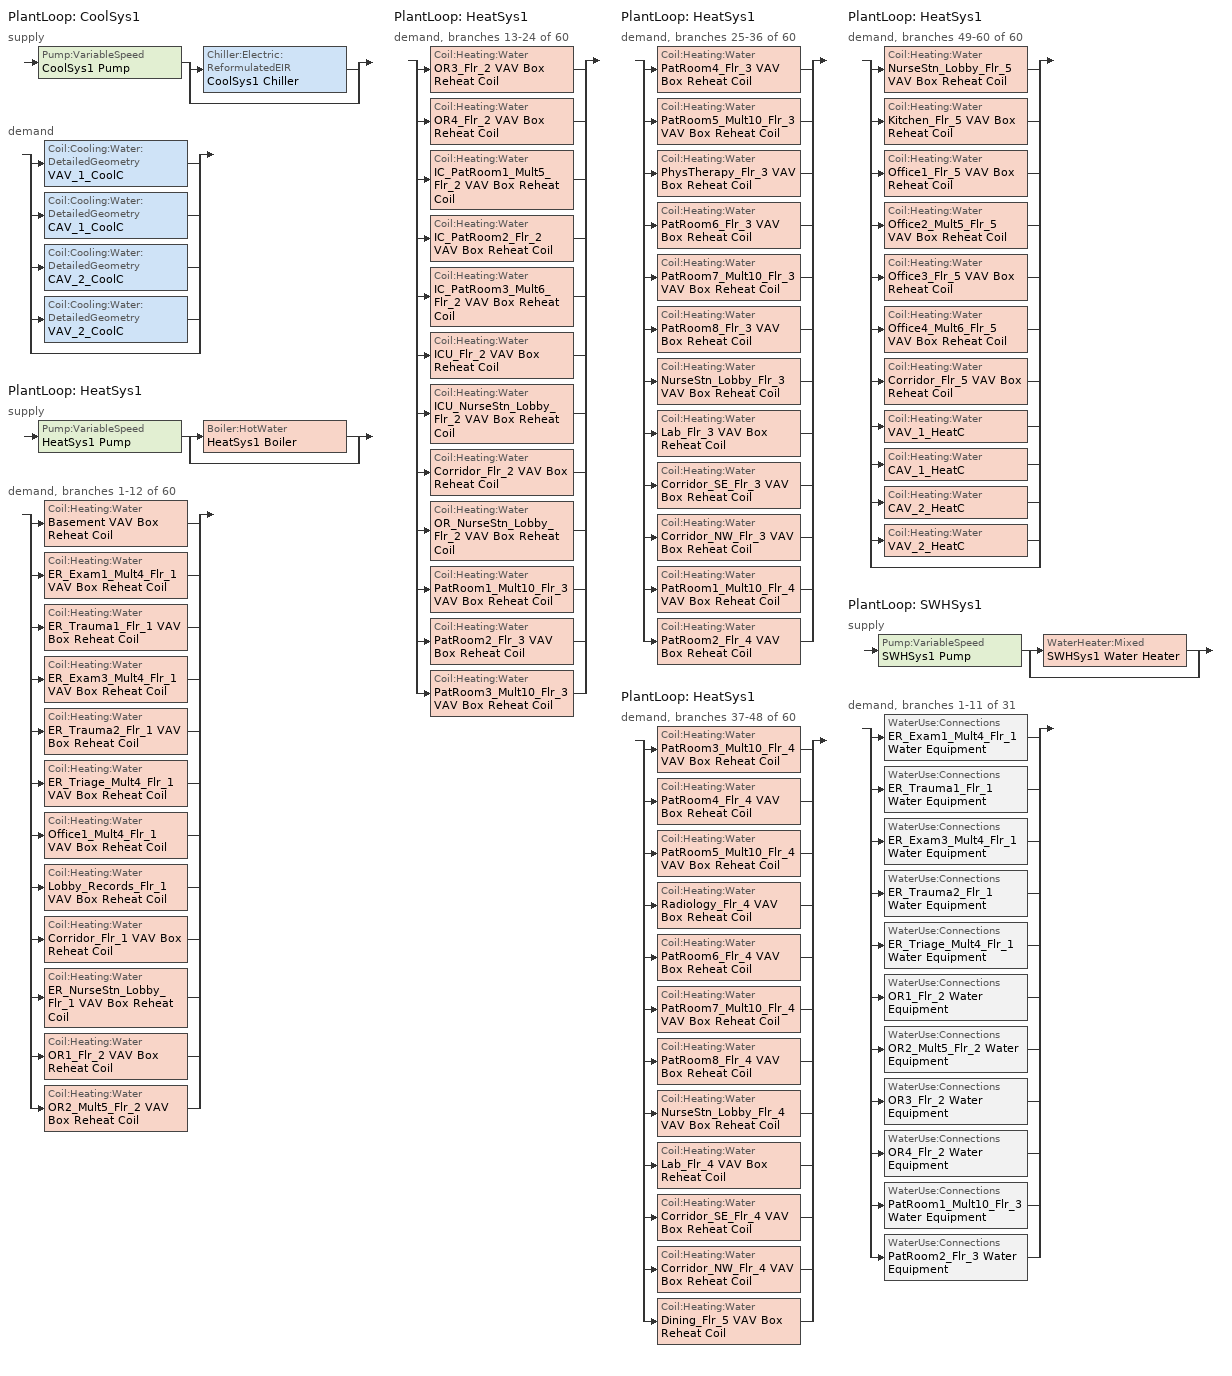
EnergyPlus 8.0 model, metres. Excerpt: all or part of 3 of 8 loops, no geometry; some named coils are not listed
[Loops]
PlantLoop 'CoolSys1'
 supply: Pump:VariableSpeed 'CoolSys1 Pump' > split
  | Chiller:Electric:ReformulatedEIR 'CoolSys1 Chiller'
  | bypass
 demand: split
  | Coil:Cooling:Water:DetailedGeometry 'VAV_1_CoolC'
  | Coil:Cooling:Water:DetailedGeometry 'CAV_1_CoolC'
  | Coil:Cooling:Water:DetailedGeometry 'CAV_2_CoolC'
  | Coil:Cooling:Water:DetailedGeometry 'VAV_2_CoolC'
  | bypass
PlantLoop 'HeatSys1'
 supply: Pump:VariableSpeed 'HeatSys1 Pump' > split
  | Boiler:HotWater 'HeatSys1 Boiler'
  | bypass
 demand, branches 1-12 of 60: split
  | Coil:Heating:Water 'Basement VAV Box Reheat Coil'
  | Coil:Heating:Water 'ER_Exam1_Mult4_Flr_1 VAV Box Reheat Coil'
  | Coil:Heating:Water 'ER_Trauma1_Flr_1 VAV Box Reheat Coil'
  | Coil:Heating:Water 'ER_Exam3_Mult4_Flr_1 VAV Box Reheat Coil'
  | Coil:Heating:Water 'ER_Trauma2_Flr_1 VAV Box Reheat Coil'
  | Coil:Heating:Water 'ER_Triage_Mult4_Flr_1 VAV Box Reheat Coil'
  | Coil:Heating:Water 'Office1_Mult4_Flr_1 VAV Box Reheat Coil'
  | Coil:Heating:Water 'Lobby_Records_Flr_1 VAV Box Reheat Coil'
  | Coil:Heating:Water 'Corridor_Flr_1 VAV Box Reheat Coil'
  | Coil:Heating:Water 'ER_NurseStn_Lobby_Flr_1 VAV Box Reheat Coil'
  | Coil:Heating:Water 'OR1_Flr_2 VAV Box Reheat Coil'
  | Coil:Heating:Water 'OR2_Mult5_Flr_2 VAV Box Reheat Coil'
PlantLoop 'HeatSys1'
 demand, branches 13-24 of 60: split
  | Coil:Heating:Water 'OR3_Flr_2 VAV Box Reheat Coil'
  | Coil:Heating:Water 'OR4_Flr_2 VAV Box Reheat Coil'
  | Coil:Heating:Water 'IC_PatRoom1_Mult5_Flr_2 VAV Box Reheat Coil'
  | Coil:Heating:Water 'IC_PatRoom2_Flr_2 VAV Box Reheat Coil'
  | Coil:Heating:Water 'IC_PatRoom3_Mult6_Flr_2 VAV Box Reheat Coil'
  | Coil:Heating:Water 'ICU_Flr_2 VAV Box Reheat Coil'
  | Coil:Heating:Water 'ICU_NurseStn_Lobby_Flr_2 VAV Box Reheat Coil'
  | Coil:Heating:Water 'Corridor_Flr_2 VAV Box Reheat Coil'
  | Coil:Heating:Water 'OR_NurseStn_Lobby_Flr_2 VAV Box Reheat Coil'
  | Coil:Heating:Water 'PatRoom1_Mult10_Flr_3 VAV Box Reheat Coil'
  | Coil:Heating:Water 'PatRoom2_Flr_3 VAV Box Reheat Coil'
  | Coil:Heating:Water 'PatRoom3_Mult10_Flr_3 VAV Box Reheat Coil'
PlantLoop 'HeatSys1'
 demand, branches 25-36 of 60: split
  | Coil:Heating:Water 'PatRoom4_Flr_3 VAV Box Reheat Coil'
  | Coil:Heating:Water 'PatRoom5_Mult10_Flr_3 VAV Box Reheat Coil'
  | Coil:Heating:Water 'PhysTherapy_Flr_3 VAV Box Reheat Coil'
  | Coil:Heating:Water 'PatRoom6_Flr_3 VAV Box Reheat Coil'
  | Coil:Heating:Water 'PatRoom7_Mult10_Flr_3 VAV Box Reheat Coil'
  | Coil:Heating:Water 'PatRoom8_Flr_3 VAV Box Reheat Coil'
  | Coil:Heating:Water 'NurseStn_Lobby_Flr_3 VAV Box Reheat Coil'
  | Coil:Heating:Water 'Lab_Flr_3 VAV Box Reheat Coil'
  | Coil:Heating:Water 'Corridor_SE_Flr_3 VAV Box Reheat Coil'
  | Coil:Heating:Water 'Corridor_NW_Flr_3 VAV Box Reheat Coil'
  | Coil:Heating:Water 'PatRoom1_Mult10_Flr_4 VAV Box Reheat Coil'
  | Coil:Heating:Water 'PatRoom2_Flr_4 VAV Box Reheat Coil'
PlantLoop 'HeatSys1'
 demand, branches 37-48 of 60: split
  | Coil:Heating:Water 'PatRoom3_Mult10_Flr_4 VAV Box Reheat Coil'
  | Coil:Heating:Water 'PatRoom4_Flr_4 VAV Box Reheat Coil'
  | Coil:Heating:Water 'PatRoom5_Mult10_Flr_4 VAV Box Reheat Coil'
  | Coil:Heating:Water 'Radiology_Flr_4 VAV Box Reheat Coil'
  | Coil:Heating:Water 'PatRoom6_Flr_4 VAV Box Reheat Coil'
  | Coil:Heating:Water 'PatRoom7_Mult10_Flr_4 VAV Box Reheat Coil'
  | Coil:Heating:Water 'PatRoom8_Flr_4 VAV Box Reheat Coil'
  | Coil:Heating:Water 'NurseStn_Lobby_Flr_4 VAV Box Reheat Coil'
  | Coil:Heating:Water 'Lab_Flr_4 VAV Box Reheat Coil'
  | Coil:Heating:Water 'Corridor_SE_Flr_4 VAV Box Reheat Coil'
  | Coil:Heating:Water 'Corridor_NW_Flr_4 VAV Box Reheat Coil'
  | Coil:Heating:Water 'Dining_Flr_5 VAV Box Reheat Coil'
PlantLoop 'HeatSys1'
 demand, branches 49-60 of 60: split
  | Coil:Heating:Water 'NurseStn_Lobby_Flr_5 VAV Box Reheat Coil'
  | Coil:Heating:Water 'Kitchen_Flr_5 VAV Box Reheat Coil'
  | Coil:Heating:Water 'Office1_Flr_5 VAV Box Reheat Coil'
  | Coil:Heating:Water 'Office2_Mult5_Flr_5 VAV Box Reheat Coil'
  | Coil:Heating:Water 'Office3_Flr_5 VAV Box Reheat Coil'
  | Coil:Heating:Water 'Office4_Mult6_Flr_5 VAV Box Reheat Coil'
  | Coil:Heating:Water 'Corridor_Flr_5 VAV Box Reheat Coil'
  | Coil:Heating:Water 'VAV_1_HeatC'
  | Coil:Heating:Water 'CAV_1_HeatC'
  | Coil:Heating:Water 'CAV_2_HeatC'
  | Coil:Heating:Water 'VAV_2_HeatC'
  | bypass
PlantLoop 'SWHSys1'
 supply: Pump:VariableSpeed 'SWHSys1 Pump' > split
  | WaterHeater:Mixed 'SWHSys1 Water Heater'
  | bypass
 demand, branches 1-11 of 31: split
  | WaterUse:Connections 'ER_Exam1_Mult4_Flr_1 Water Equipment'
  | WaterUse:Connections 'ER_Trauma1_Flr_1 Water Equipment'
  | WaterUse:Connections 'ER_Exam3_Mult4_Flr_1 Water Equipment'
  | WaterUse:Connections 'ER_Trauma2_Flr_1 Water Equipment'
  | WaterUse:Connections 'ER_Triage_Mult4_Flr_1 Water Equipment'
  | WaterUse:Connections 'OR1_Flr_2 Water Equipment'
  | WaterUse:Connections 'OR2_Mult5_Flr_2 Water Equipment'
  | WaterUse:Connections 'OR3_Flr_2 Water Equipment'
  | WaterUse:Connections 'OR4_Flr_2 Water Equipment'
  | WaterUse:Connections 'PatRoom1_Mult10_Flr_3 Water Equipment'
  | WaterUse:Connections 'PatRoom2_Flr_3 Water Equipment'
[Coil:Heating:Water] Availability Schedule=ALWAYS_ON; U-Factor Times Area Value {W/K}=AUTOSIZE; Maximum Water Flow Rate {m3/s}=AUTOSIZE; Performance Input Method=UFactorTimesAreaAndDesignWaterFlowRate; Rated Capacity {W}=AUTOSIZE; Rated Inlet Water Temperature {C}=82.2; Rated Inlet Air Temperature {C}=16.6; Rated Outlet Water Temperature {C}=71.1; Rated Outlet Air Temperature {C}=32.2
Basement VAV Box Reheat Coil; Corridor_Flr_1 VAV Box Reheat Coil; Corridor_Flr_2 VAV Box Reheat Coil; Corridor_Flr_5 VAV Box Reheat Coil; Corridor_NW_Flr_3 VAV Box Reheat Coil; Corridor_NW_Flr_4 VAV Box Reheat Coil; Corridor_SE_Flr_3 VAV Box Reheat Coil; Corridor_SE_Flr_4 VAV Box Reheat Coil; Dining_Flr_5 VAV Box Reheat Coil; ER_Exam1_Mult4_Flr_1 VAV Box Reheat Coil; ER_Exam3_Mult4_Flr_1 VAV Box Reheat Coil; ER_NurseStn_Lobby_Flr_1 VAV Box Reheat Coil; ER_Trauma1_Flr_1 VAV Box Reheat Coil; ER_Trauma2_Flr_1 VAV Box Reheat Coil; ER_Triage_Mult4_Flr_1 VAV Box Reheat Coil; ICU_Flr_2 VAV Box Reheat Coil; ICU_NurseStn_Lobby_Flr_2 VAV Box Reheat Coil; IC_PatRoom1_Mult5_Flr_2 VAV Box Reheat Coil; IC_PatRoom2_Flr_2 VAV Box Reheat Coil; IC_PatRoom3_Mult6_Flr_2 VAV Box Reheat Coil; Kitchen_Flr_5 VAV Box Reheat Coil; Lab_Flr_3 VAV Box Reheat Coil; Lab_Flr_4 VAV Box Reheat Coil; Lobby_Records_Flr_1 VAV Box Reheat Coil; NurseStn_Lobby_Flr_3 VAV Box Reheat Coil; NurseStn_Lobby_Flr_4 VAV Box Reheat Coil; NurseStn_Lobby_Flr_5 VAV Box Reheat Coil; OR1_Flr_2 VAV Box Reheat Coil; OR2_Mult5_Flr_2 VAV Box Reheat Coil; OR3_Flr_2 VAV Box Reheat Coil; OR4_Flr_2 VAV Box Reheat Coil; OR_NurseStn_Lobby_Flr_2 VAV Box Reheat Coil; Office1_Flr_5 VAV Box Reheat Coil; Office1_Mult4_Flr_1 VAV Box Reheat Coil; Office2_Mult5_Flr_5 VAV Box Reheat Coil; Office3_Flr_5 VAV Box Reheat Coil; Office4_Mult6_Flr_5 VAV Box Reheat Coil; PatRoom1_Mult10_Flr_3 VAV Box Reheat Coil; PatRoom1_Mult10_Flr_4 VAV Box Reheat Coil; PatRoom2_Flr_3 VAV Box Reheat Coil; PatRoom2_Flr_4 VAV Box Reheat Coil; PatRoom3_Mult10_Flr_3 VAV Box Reheat Coil; PatRoom3_Mult10_Flr_4 VAV Box Reheat Coil; PatRoom4_Flr_3 VAV Box Reheat Coil; PatRoom4_Flr_4 VAV Box Reheat Coil; PatRoom5_Mult10_Flr_3 VAV Box Reheat Coil; PatRoom5_Mult10_Flr_4 VAV Box Reheat Coil; PatRoom6_Flr_3 VAV Box Reheat Coil; PatRoom6_Flr_4 VAV Box Reheat Coil; PatRoom7_Mult10_Flr_3 VAV Box Reheat Coil; PatRoom7_Mult10_Flr_4 VAV Box Reheat Coil; PatRoom8_Flr_3 VAV Box Reheat Coil; PatRoom8_Flr_4 VAV Box Reheat Coil; PhysTherapy_Flr_3 VAV Box Reheat Coil; Radiology_Flr_4 VAV Box Reheat Coil
[SetpointManager:Scheduled] Control Variable=Temperature
Name | Schedule | Setpoint Node or NodeList | Schedule Name MLE+ CW-Loop-Temp-Schedule
HeatSys1 Boiler Setpoint Manager | HW-Loop-Temp-Schedule | HeatSys1 Supply Equipment Outlet Node
CoolSys1 Chiller Setpoint Manager |  | CoolSys1 Supply Equipment Outlet Node | ChillWaterTempSch
CoolSys1 Loop Setpoint Manager |  | CoolSys1 Supply Outlet Node | ChillWaterTempSch
HeatSys1 Loop Setpoint Manager | HW-Loop-Temp-Schedule | HeatSys1 Supply Outlet Node
SWHSys1 Loop Setpoint Manager | SWHSys1-Loop-Temp-Schedule | SWHSys1 Supply Outlet Node
[Boiler:HotWater]
HeatSys1 Boiler: Fuel Type=NATURALGAS; Nominal Capacity {W}=AUTOSIZE; Nominal Thermal Efficiency=0.786; Efficiency Curve Temperature Evaluation Variable=LeavingBoiler; Design Water Outlet Temperature {C}=82.2; Design Water Flow Rate {m3/s}=AUTOSIZE; Minimum Part Load Ratio=0; Maximum Part Load Ratio=1.2; Optimum Part Load Ratio=1; Water Outlet Upper Temperature Limit {C}=95; Boiler Flow Mode=LeavingSetpointModulated; Parasitic Electric Load {W}=0; Sizing Factor=1
[Chiller:Electric:ReformulatedEIR]
CoolSys1 Chiller: Reference Capacity {W}=AUTOSIZE; Reference COP {W/W}=6.1; Reference Leaving Chilled Water Temperature {C}=6.67; Reference Leaving Condenser Water Temperature {C}=35; Reference Chilled Water Flow Rate {m3/s}=AutoSize; Reference Condenser Water Flow Rate {m3/s}=AutoSize; Cooling Capacity Function of Temperature Curve=WC Centrifugal Default 90.1-2004 Cap_fT; Electric Input to Cooling Output Ratio Function of Temperature Curve=WC Centrifugal Default 90.1-2004 EIR_fT; Electric Input to Cooling Output Ratio Function of Part Load Ratio Curve=ReformEIRChiller Carrier 19XR 1259kW/6.26COP/Vanes EIRFPLR; Minimum Part Load Ratio=0.1; Maximum Part Load Ratio=1; Optimum Part Load Ratio=1; Minimum Unloading Ratio=0.2; Fraction of Compressor Electric Consumption Rejected by Condenser=1; Leaving Chilled Water Lower Temperature Limit {C}=2; Chiller Flow Mode Type=LeavingSetpointModulated; Sizing Factor=1
[Pump:VariableSpeed] Rated Flow Rate {m3/s}=AUTOSIZE; Rated Pump Head {Pa}=179352; Rated Power Consumption {W}=AUTOSIZE; Motor Efficiency=0.9; Fraction of Motor Inefficiencies to Fluid Stream=0; Coefficient 1 of the Part Load Performance Curve=0; Coefficient 2 of the Part Load Performance Curve=1; Coefficient 3 of the Part Load Performance Curve=0; Coefficient 4 of the Part Load Performance Curve=0; Minimum Flow Rate {m3/s}=0; Pump Control Type=Intermittent
CoolSys1 Pump; HeatSys1 Pump; SWHSys1 Pump
[PlantEquipmentList]
CoolSys1 Equipment List: CoolSys1 Chiller
HeatSys1 Equipment List: HeatSys1 Boiler
SWHSys1 Equipment List: SWHSys1 Water Heater
[Sizing:Plant]
Name | Loop Type | Design Loop Exit Temperature {C} | Loop Design Temperature Difference {deltaC}
CoolSys1 | Cooling | 6.67 | 6.67
HeatSys1 | Heating | 82.2 | 11.1
SWHSys1 | Heating | 60 | 5
[PlantEquipmentOperationSchemes] Control Scheme 1 Schedule=PlantOnSched
Name | Control Scheme 1
CoolSys1 Loop Operation Scheme List | CoolSys1 Operation Scheme
HeatSys1 Loop Operation Scheme List | HeatSys1 Operation Scheme
SWHSys1 Loop Operation Scheme List | SWHSys1 Operation Scheme
[PlantEquipmentOperation:HeatingLoad] Load Range 1 Lower Limit {W}=0; Load Range 1 Upper Limit {W}=1000000000000000
Name | Range 1 Equipment List
HeatSys1 Operation Scheme | HeatSys1 Equipment List
SWHSys1 Operation Scheme | SWHSys1 Equipment List
[PlantEquipmentOperation:CoolingLoad]
CoolSys1 Operation Scheme: Load Range 1 Lower Limit {W}=0; Load Range 1 Upper Limit {W}=100000000000000; Range 1 Equipment List=CoolSys1 Equipment List
[PlantLoop] Fluid Type=Water; Maximum Loop Flow Rate {m3/s}=AUTOSIZE; Minimum Loop Flow Rate {m3/s}=0; Plant Loop Volume {m3}=AUTOSIZE; Load Distribution Scheme=Optimal
Name | Plant Equipment Operation Scheme | Maximum Loop Temperature {C} | Minimum Loop Temperature {C}
CoolSys1 | CoolSys1 Loop Operation Scheme List | 98 | 1
HeatSys1 | HeatSys1 Loop Operation Scheme List | 100 | 10
SWHSys1 | SWHSys1 Loop Operation Scheme List | 60 | 10
[WaterHeater:Mixed]
SWHSys1 Water Heater: Tank Volume {m3}=3; Setpoint Temperature Schedule=SWHSys1 Water Heater Setpoint Temperature Schedule Name; Deadband Temperature Difference {deltaC}=2; Maximum Temperature Limit {C}=82.2222; Heater Control Type=Cycle; Heater Maximum Capacity {W}=845000; Heater Fuel Type=NATURALGAS; Heater Thermal Efficiency=0.8; Off Cycle Parasitic Fuel Consumption Rate {W}=20; Off Cycle Parasitic Fuel Type=NATURALGAS; Off Cycle Parasitic Heat Fraction to Tank=0.8; On Cycle Parasitic Fuel Type=NATURALGAS; Ambient Temperature Indicator=SCHEDULE; Ambient Temperature Schedule=SWHSys1 Water Heater Ambient Temperature Schedule Name; Off Cycle Loss Coefficient to Ambient Temperature {W/K}=6; On Cycle Loss Coefficient to Ambient Temperature {W/K}=6; Use Side Effectiveness=1; Source Side Effectiveness=1; Use Side Design Flow Rate {m3/s}=AUTOSIZE; Source Side Design Flow Rate {m3/s}=AUTOSIZE; Indirect Water Heating Recovery Time {hr}=1.5
[WaterUse:Equipment] Target Temperature Schedule=Water Equipment Temp Sched; Hot Water Supply Temperature Schedule=Water Equipment Hot Supply Temp Sched; Sensible Fraction Schedule=Water Equipment Sensible fract sched; Latent Fraction Schedule=Water Equipment Latent fract sched
Name | Peak Flow Rate {m3/s} | Flow Rate Fraction Schedule | Zone
ER_Exam1_Mult4_Flr_1 Water Equipment | 1.0556e-06 | BLDG_SWH_EXTD_SCH | ER_Exam1_Mult4_Flr_1
ER_Exam3_Mult4_Flr_1 Water Equipment | 1.0556e-06 | BLDG_SWH_EXTD_SCH | ER_Exam3_Mult4_Flr_1
ER_Trauma1_Flr_1 Water Equipment | 1.0556e-06 | BLDG_SWH_EXTD_SCH | ER_Trauma1_Flr_1
ER_Trauma2_Flr_1 Water Equipment | 1.0556e-06 | BLDG_SWH_EXTD_SCH | ER_Trauma2_Flr_1
ER_Triage_Mult4_Flr_1 Water Equipment | 1.0556e-06 | BLDG_SWH_EXTD_SCH | ER_Triage_Mult4_Flr_1
OR1_Flr_2 Water Equipment | 2.1111e-06 | BLDG_SWH_SCH | OR1_Flr_2
OR2_Mult5_Flr_2 Water Equipment | 2.1111e-06 | BLDG_SWH_SCH | OR2_Mult5_Flr_2
OR3_Flr_2 Water Equipment | 2.1111e-06 | BLDG_SWH_SCH | OR3_Flr_2
OR4_Flr_2 Water Equipment | 2.1111e-06 | BLDG_SWH_SCH | OR4_Flr_2
PatRoom1_Mult10_Flr_3 Water Equipment | 1.0556e-06 | BLDG_SWH_EXTD_SCH | PatRoom1_Mult10_Flr_3
PatRoom2_Flr_3 Water Equipment | 1.0556e-06 | BLDG_SWH_EXTD_SCH | PatRoom2_Flr_3
[WaterUse:Connections]
Name | Water Use Equipment 1
ER_Exam1_Mult4_Flr_1 Water Equipment | ER_Exam1_Mult4_Flr_1 Water Equipment
ER_Exam3_Mult4_Flr_1 Water Equipment | ER_Exam3_Mult4_Flr_1 Water Equipment
ER_Trauma1_Flr_1 Water Equipment | ER_Trauma1_Flr_1 Water Equipment
ER_Trauma2_Flr_1 Water Equipment | ER_Trauma2_Flr_1 Water Equipment
ER_Triage_Mult4_Flr_1 Water Equipment | ER_Triage_Mult4_Flr_1 Water Equipment
OR1_Flr_2 Water Equipment | OR1_Flr_2 Water Equipment
OR2_Mult5_Flr_2 Water Equipment | OR2_Mult5_Flr_2 Water Equipment
OR3_Flr_2 Water Equipment | OR3_Flr_2 Water Equipment
OR4_Flr_2 Water Equipment | OR4_Flr_2 Water Equipment
PatRoom1_Mult10_Flr_3 Water Equipment | PatRoom1_Mult10_Flr_3 Water Equipment
PatRoom2_Flr_3 Water Equipment | PatRoom2_Flr_3 Water Equipment
[ExternalInterface:Schedule]
ChillWaterTempSch: ScheduleType=Temperature; Initial value, used during warm-up=6.7
[Schedule:Compact]
ALWAYS_ON; PlantOnSched: Through: 12/31, For: AllDays, Until: 24:00, 1
HW-Loop-Temp-Schedule: Through: 12/31, For: AllDays, Until: 24:00, 82.2
BLDG_SWH_EXTD_SCH: Through: 12/31, For: Weekdays SummerDesignDay, Until: 07:00, 0.3, Until: 08:00, 0.5, Until: 09:00, 0.58, Until: 10:00, 0.66, Until: 11:00, 0.78, Until: 12:00, 0.82, Until: 13:00, 0.71, Until: 14:00, 0.82, Until: 15:00, 0.78, Until: 16:00, 0.74, Until: 17:00, 0.63, Until: 18:00, 0.41, Until: 21:00, 0.35, Until: 24:00, 0.3, For: AllOtherDays, Until: 08:00, 0.3, Until: 09:00, 0.4, Until: 10:00, 0.5, Until: 17:00, 0.6, Until: 18:00, 0.5, Until: 24:00, 0.3
BLDG_SWH_SCH: Through: 12/31, For: Weekdays SummerDesignDay, Until: 07:00, 0.01, Until: 08:00, 0.17, Until: 09:00, 0.58, Until: 10:00, 0.66, Until: 11:00, 0.78, Until: 12:00, 0.82, Until: 13:00, 0.71, Until: 14:00, 0.82, Until: 15:00, 0.78, Until: 16:00, 0.74, Until: 17:00, 0.63, Until: 18:00, 0.41, Until: 21:00, 0.18, Until: 22:00, 0.1, Until: 24:00, 0.01, For: Saturday WinterDesignDay, Until: 08:00, 0.01, Until: 09:00, 0.2, Until: 10:00, 0.28, Until: 12:00, 0.3, Until: 14:00, 0.24, Until: 17:00, 0.23, Until: 18:00, 0.1, Until: 24:00, 0.01, For: Sunday Holidays AllOtherDays, Until: 24:00, 0.01
Water Equipment Hot Supply Temp Sched; Water Equipment Temp Sched: Through: 12/31, For: AllDays, Until: 24:00, 49
Water Equipment Latent fract sched: Through: 12/31, For: AllDays, Until: 24:00, 0.05
Water Equipment Sensible fract sched: Through: 12/31, For: AllDays, Until: 24:00, 0.2
SWHSys1 Water Heater Ambient Temperature Schedule Name: Through: 12/31, For: AllDays, Until: 24:00, 22
SWHSys1 Water Heater Setpoint Temperature Schedule Name; SWHSys1-Loop-Temp-Schedule: Through: 12/31, For: AllDays, Until: 24:00, 60
[Curve:Biquadratic] Minimum Value of x=0; Maximum Value of x=20; Minimum Value of y=0; Maximum Value of y=50
Name | Coefficient1 Constant | Coefficient2 x | Coefficient3 x**2 | Coefficient4 y | Coefficient5 y**2 | Coefficient6 x*y
WC Centrifugal Default 90.1-2004 Cap_fT | 0.744645 | 0.0114858 | 1.48e-05 | 0.022401 | -0.000688 | 0.0009839
WC Centrifugal Default 90.1-2004 EIR_fT | 0.772877 | 0.022101 | -7.99e-05 | -0.0070045 | 0.0004763 | -0.0010612
[Curve:Bicubic]
ReformEIRChiller Carrier 19XR 1259kW/6.26COP/Vanes EIRFPLR: Coefficient1 Constant=0.0460213; Coefficient2 x=0.0243394; Coefficient3 x**2=6.39453e-05; Coefficient4 y=-0.364856; Coefficient5 y**2=1.85476; Coefficient6 x*y=-0.0280935; Coefficient7 x**3=0; Coefficient8 y**3=-0.482152; Coefficient9 x**2*y=0; Coefficient10 x*y**2=0; Minimum Value of x=14.56; Maximum Value of x=34.97; Minimum Value of y=0.18; Maximum Value of y=1.03; Input Unit Type for X=Temperature; Input Unit Type for Y=Dimensionless; Output Unit Type=Dimensionless
